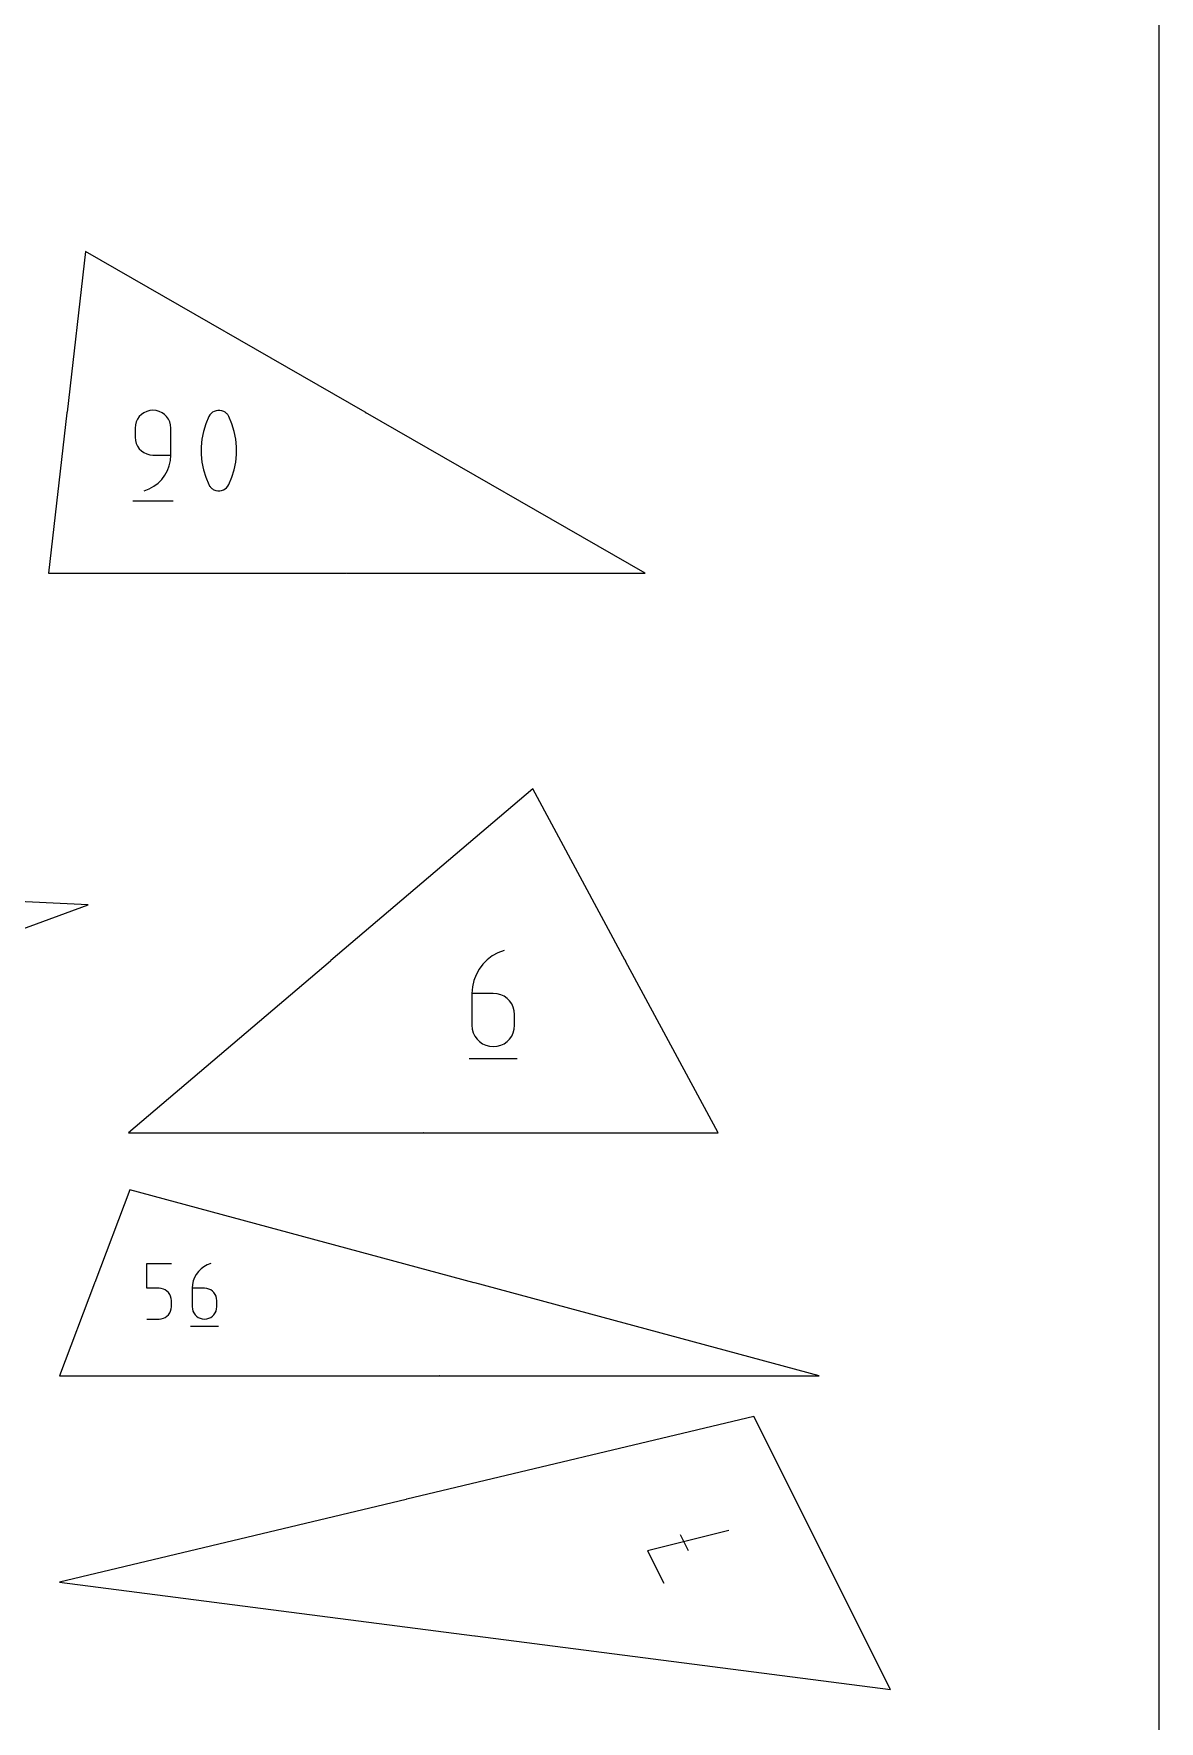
# Model space of a CAD drawing. Extents: x 0 to 500, y 0 to 1020.
# Drawn here: x 411.3 to 500, y 387 to 519.9 of the extents above; entities that cross this region are included whole.
import ezdxf

# ---------------------------------------------------------------- set-up
doc = ezdxf.new("R2010")
doc.units = 0

msp = doc.modelspace()

# ---------------------------------------------------------------- linework, layer by layer
at = {"layer": 'annotation', "color": 1}
for p, q in [((413.96076, 490.096539), (413.96076, 490.096539)), ((413.96076, 490.096539), (413.960958, 490.095743)), ((413.960958, 490.095743), (413.961262, 490.094999)), ((413.961262, 490.094999), (413.961664, 490.094314)), ((413.961664, 490.094314), (413.962155, 490.093698)), ((413.961895, 490.106355), (413.961895, 490.106355)), ((413.961895, 490.106355), (413.962092, 490.10556)), ((413.962092, 490.10556), (413.962397, 490.104816)), ((413.962155, 490.093698), (413.962726, 490.093158)), ((413.962397, 490.104816), (413.962799, 490.104131)), ((413.962726, 490.093158), (413.963368, 490.092702)), ((413.962799, 490.104131), (413.96329, 490.103515)), ((413.96329, 490.103515), (413.963861, 490.102974)), ((413.963368, 490.092702), (413.964073, 490.092339)), ((413.963861, 490.102974), (413.964503, 490.102518)), ((413.964073, 490.092339), (413.964831, 490.092077)), ((413.964503, 490.102518), (413.965208, 490.102155)), ((413.964831, 490.092077), (413.965635, 490.091924)), ((413.965208, 490.102155), (413.965966, 490.101893)), ((413.965942, 490.094585), (413.965635, 490.091924)), ((413.965635, 490.091924), (413.969618, 490.091464)), ((413.96604, 490.095059), (413.965942, 490.094585)), ((413.965966, 490.101893), (413.966769, 490.101741)), ((413.966215, 490.095495), (413.96604, 490.095059)), ((413.96646, 490.095887), (413.966215, 490.095495)), ((413.966764, 490.096228), (413.96646, 490.095887)), ((413.967122, 490.096512), (413.966764, 490.096228)), ((413.967077, 490.104402), (413.966769, 490.101741)), ((413.966769, 490.101741), (413.970753, 490.10128)), ((413.967175, 490.104876), (413.967077, 490.104402)), ((413.967523, 490.096731), (413.967122, 490.096512)), ((413.96735, 490.105312), (413.967175, 490.104876)), ((413.967594, 490.105704), (413.96735, 490.105312)), ((413.96796, 490.09688), (413.967523, 490.096731)), ((413.967899, 490.106045), (413.967594, 490.105704)), ((413.968256, 490.106329), (413.967899, 490.106045)), ((413.968424, 490.096952), (413.96796, 490.09688)), ((413.968657, 490.106548), (413.968256, 490.106329)), ((413.968907, 490.096939), (413.968424, 490.096952)), ((413.969094, 490.106697), (413.968657, 490.106548)), ((413.970233, 490.096786), (413.968907, 490.096939)), ((413.968907, 490.096939), (413.968907, 490.096939)), ((413.969559, 490.106768), (413.969094, 490.106697)), ((413.970042, 490.106756), (413.969559, 490.106768)), ((413.969618, 490.091464), (413.969618, 490.091464)), ((413.969618, 490.091464), (413.970101, 490.091451)), ((413.971368, 490.106603), (413.970042, 490.106756)), ((413.970042, 490.106756), (413.970042, 490.106756)), ((413.970101, 490.091451), (413.970566, 490.091523)), ((413.970707, 490.096688), (413.970233, 490.096786)), ((413.970566, 490.091523), (413.971004, 490.091672)), ((413.971143, 490.096512), (413.970707, 490.096688)), ((413.970753, 490.10128), (413.970753, 490.10128)), ((413.970753, 490.10128), (413.971236, 490.101268)), ((413.971004, 490.091672), (413.971407, 490.091892)), ((413.971536, 490.096268), (413.971143, 490.096512)), ((413.971236, 490.101268), (413.971701, 490.10134)), ((413.971842, 490.106505), (413.971368, 490.106603)), ((413.971407, 490.091892), (413.971765, 490.092176)), ((413.971877, 490.095962), (413.971536, 490.096268)), ((413.971701, 490.10134), (413.972139, 490.101489)), ((413.971765, 490.092176), (413.972071, 490.092517)), ((413.972278, 490.106329), (413.971842, 490.106505)), ((413.972161, 490.095604), (413.971877, 490.095962)), ((413.972071, 490.092517), (413.972316, 490.092909)), ((413.972139, 490.101489), (413.972541, 490.101709)), ((413.972381, 490.095203), (413.972161, 490.095604)), ((413.97267, 490.106084), (413.972278, 490.106329)), ((413.972316, 490.092909), (413.972492, 490.093344)), ((413.97253, 490.094765), (413.972381, 490.095203)), ((413.972492, 490.093344), (413.97259, 490.093817)), ((413.972602, 490.0943), (413.97253, 490.094765)), ((413.972541, 490.101709), (413.9729, 490.101992)), ((413.97259, 490.093817), (413.972602, 490.0943)), ((413.97259, 490.093817), (413.97259, 490.093817)), ((413.973012, 490.105779), (413.97267, 490.106084)), ((413.9729, 490.101992), (413.973205, 490.102334)), ((413.973296, 490.105421), (413.973012, 490.105779)), ((413.973205, 490.102334), (413.973451, 490.102725)), ((413.973516, 490.105019), (413.973296, 490.105421)), ((413.973451, 490.102725), (413.973626, 490.103161)), ((413.973665, 490.104582), (413.973516, 490.105019)), ((413.973626, 490.103161), (413.973724, 490.103634)), ((413.973737, 490.104117), (413.973665, 490.104582)), ((413.973724, 490.103634), (413.973737, 490.104117)), ((413.973724, 490.103634), (413.973724, 490.103634)), ((413.973742, 490.090649), (413.974434, 490.096641)), ((413.974876, 490.100466), (413.975569, 490.106458)), ((419.355172, 489.105252), (419.332442, 488.85197)), ((419.42069, 489.343701), (419.355172, 489.105252)), ((419.524983, 489.56332), (419.42069, 489.343701)), ((419.664039, 489.760114), (419.524983, 489.56332)), ((419.833845, 489.930087), (419.664039, 489.760114)), ((420.030391, 490.069244), (419.833845, 489.930087)), ((420.249664, 490.173588), (420.030391, 490.069244)), ((420.487652, 490.239125), (420.249664, 490.173588)), ((420.740342, 490.261859), (420.487652, 490.239125)), ((420.993557, 490.239125), (420.740342, 490.261859)), ((420.740342, 490.261859), (420.740342, 490.261859)), ((421.231823, 490.173588), (420.993557, 490.239125)), ((421.451177, 490.069244), (421.231823, 490.173588)), ((421.647657, 489.930087), (421.451177, 490.069244)), ((421.8173, 489.760114), (421.647657, 489.930087)), ((421.956144, 489.56332), (421.8173, 489.760114)), ((422.060224, 489.343701), (421.956144, 489.56332)), ((422.125578, 489.105252), (422.060224, 489.343701)), ((422.148243, 488.85197), (422.125578, 489.105252)), ((424.891221, 489.188296), (424.708944, 488.600195)), ((425.134258, 489.759823), (424.891221, 489.188296)), ((425.216101, 489.895924), (425.134258, 489.759823)), ((425.134258, 489.759823), (425.134258, 489.759823)), ((425.3181, 490.011906), (425.216101, 489.895924)), ((425.436875, 490.106648), (425.3181, 490.011906)), ((425.569052, 490.179025), (425.436875, 490.106648)), ((425.711252, 490.227916), (425.569052, 490.179025)), ((425.860098, 490.252198), (425.711252, 490.227916)), ((426.012214, 490.25075), (425.860098, 490.252198)), ((426.164221, 490.222448), (426.012214, 490.25075)), ((426.312744, 490.16617), (426.164221, 490.222448)), ((426.3696, 490.136292), (426.312744, 490.16617)), ((426.312744, 490.16617), (426.312744, 490.16617)), ((426.42416, 490.101973), (426.3696, 490.136292)), ((426.476157, 490.063486), (426.42416, 490.101973)), ((426.525327, 490.021101), (426.476157, 490.063486)), ((426.571404, 489.97509), (426.525327, 490.021101)), ((426.614124, 489.925725), (426.571404, 489.97509)), ((426.653222, 489.873277), (426.614124, 489.925725)), ((426.688431, 489.818018), (426.653222, 489.873277)), ((426.719488, 489.76022), (426.688431, 489.818018)), ((426.963703, 489.187516), (426.719488, 489.76022)), ((426.719488, 489.76022), (426.719488, 489.76022)), ((427.146864, 488.598531), (426.963703, 489.187516)), ((437.45962, 490.097984), (437.461943, 490.09665)), ((437.461943, 490.09665), (437.461943, 490.09665)), ((437.461943, 490.09665), (437.462382, 490.096448)), ((437.462382, 490.096448), (437.462836, 490.09633)), ((437.462836, 490.09633), (437.463297, 490.096295)), ((437.462952, 490.103787), (437.465628, 490.108446)), ((437.465276, 490.102453), (437.462952, 490.103787)), ((437.463297, 490.096295), (437.463753, 490.096338)), ((437.463753, 490.096338), (437.464194, 490.096457)), ((437.464194, 490.096457), (437.46461, 490.09665)), ((437.46461, 490.09665), (437.46499, 490.096914)), ((437.46499, 490.096914), (437.465324, 490.097245)), ((437.465671, 490.102176), (437.465276, 490.102453)), ((437.465324, 490.097245), (437.465602, 490.097641)), ((437.465602, 490.097641), (437.466266, 490.098799)), ((437.465628, 490.108446), (437.470274, 490.105778)), ((437.466002, 490.101843), (437.465671, 490.102176)), ((437.466266, 490.101464), (437.466002, 490.101843)), ((437.466459, 490.101049), (437.466266, 490.101464)), ((437.466266, 490.098799), (437.466469, 490.099238)), ((437.466266, 490.098799), (437.466266, 490.098799)), ((437.466578, 490.100609), (437.466459, 490.101049)), ((437.466469, 490.099238), (437.466586, 490.099693)), ((437.466622, 490.100153), (437.466578, 490.100609)), ((437.466586, 490.099693), (437.466622, 490.100153)), ((437.467148, 490.091922), (437.472379, 490.088918)), ((437.469205, 490.094494), (437.469169, 490.094032)), ((437.469169, 490.094032), (437.469212, 490.093576)), ((437.469323, 490.094949), (437.469205, 490.094494)), ((437.469212, 490.093576), (437.469331, 490.093135)), ((437.469525, 490.095389), (437.469323, 490.094949)), ((437.469331, 490.093135), (437.469524, 490.092719)), ((437.469524, 490.092719), (437.469787, 490.092339)), ((437.471522, 490.098866), (437.469525, 490.095389)), ((437.469525, 490.095389), (437.469525, 490.095389)), ((437.469787, 490.092339), (437.470117, 490.092006)), ((437.470117, 490.092006), (437.470513, 490.091729)), ((437.470513, 490.091729), (437.470513, 490.091729)), ((437.470513, 490.091729), (437.470952, 490.091526)), ((437.470952, 490.091526), (437.471407, 490.091409)), ((437.471407, 490.091409), (437.471868, 490.091373)), ((437.471979, 490.099543), (437.471522, 490.098866)), ((437.473845, 490.097532), (437.471522, 490.098866)), ((437.471868, 490.091373), (437.472324, 490.091416)), ((437.47252, 490.100137), (437.471979, 490.099543)), ((437.472324, 490.091416), (437.472765, 490.091536)), ((437.473132, 490.100641), (437.47252, 490.100137)), ((437.472765, 490.091536), (437.473181, 490.091729)), ((437.473804, 490.101051), (437.473132, 490.100641)), ((437.473181, 490.091729), (437.47356, 490.091992)), ((437.47356, 490.091992), (437.473894, 490.092324)), ((437.474526, 490.101362), (437.473804, 490.101051)), ((437.474241, 490.097254), (437.473845, 490.097532)), ((437.473894, 490.092324), (437.474171, 490.09272)), ((437.474171, 490.09272), (437.474836, 490.093878)), ((437.474573, 490.096921), (437.474241, 490.097254)), ((437.475287, 490.101569), (437.474526, 490.101362)), ((437.474836, 490.096542), (437.474573, 490.096921)), ((437.475029, 490.096127), (437.474836, 490.096542)), ((437.474836, 490.093878), (437.475039, 490.094317)), ((437.474836, 490.093878), (437.474836, 490.093878)), ((437.475149, 490.095687), (437.475029, 490.096127)), ((437.475039, 490.094317), (437.475156, 490.094772)), ((437.475192, 490.095232), (437.475149, 490.095687)), ((437.475156, 490.094772), (437.475192, 490.095232)), ((437.476074, 490.101668), (437.475287, 490.101569)), ((437.476878, 490.101653), (437.476074, 490.101668)), ((437.477687, 490.101521), (437.476878, 490.101653)), ((437.477687, 490.101521), (437.477687, 490.101521)), ((419.332442, 488.85197), (419.332442, 488.147026)), ((419.332442, 488.147026), (419.332442, 488.147026)), ((419.332442, 488.147026), (419.355172, 487.893757)), ((419.355172, 487.893757), (419.42069, 487.655345)), ((419.42069, 487.655345), (419.524983, 487.435778)), ((422.148243, 486.737534), (422.148243, 488.85197)), ((422.148243, 488.85197), (422.148243, 488.85197)), ((424.587426, 488.000208), (424.526667, 487.393025)), ((424.708944, 488.600195), (424.587426, 488.000208)), ((427.268971, 487.997955), (427.146864, 488.598531)), ((427.330025, 487.390478), (427.268971, 487.997955)), ((419.524983, 487.435778), (419.664039, 487.239047)), ((419.664039, 487.239047), (419.833845, 487.06914)), ((419.833845, 487.06914), (420.030391, 486.930046)), ((420.030391, 486.930046), (420.249664, 486.825755)), ((420.249664, 486.825755), (420.487652, 486.760254)), ((420.487652, 486.760254), (420.740342, 486.737534)), ((420.740342, 486.737534), (422.148243, 486.737534)), ((422.026103, 485.899186), (422.117072, 486.310063)), ((422.117072, 486.310063), (422.148243, 486.737534)), ((424.526667, 487.393025), (424.526667, 486.783336)), ((424.526667, 486.783336), (424.587426, 486.175829)), ((427.268971, 486.173576), (427.330025, 486.780788)), ((427.330025, 486.780788), (427.330025, 487.390478)), ((421.432604, 484.817793), (421.680051, 485.147884)), ((421.680051, 485.147884), (421.879156, 485.51007)), ((421.879156, 485.51007), (422.026103, 485.899186)), ((424.587426, 486.175829), (424.708944, 485.575194)), ((424.708944, 485.575194), (424.891221, 484.986121)), ((424.891221, 484.986121), (425.134258, 484.413299)), ((426.719488, 484.413696), (426.963703, 484.985341)), ((426.963703, 484.985341), (427.146864, 485.57353)), ((427.146864, 485.57353), (427.268971, 486.173576)), ((420.035796, 483.921733), (420.438414, 484.071768)), ((420.035796, 483.921733), (420.035796, 483.921733)), ((420.438414, 484.071768), (420.807967, 484.274568)), ((420.807967, 484.274568), (421.140637, 484.524965)), ((421.140637, 484.524965), (421.432604, 484.817793)), ((425.134258, 484.413299), (425.134258, 484.413299)), ((425.134258, 484.413299), (425.165202, 484.355616)), ((425.165202, 484.355616), (425.200151, 484.300632)), ((425.200151, 484.300632), (425.238959, 484.248516)), ((425.238959, 484.248516), (425.281478, 484.199432)), ((425.281478, 484.199432), (425.32756, 484.15355)), ((425.32756, 484.15355), (425.377059, 484.111034)), ((425.377059, 484.111034), (425.429827, 484.072053)), ((425.429827, 484.072053), (425.485716, 484.036773)), ((425.485716, 484.036773), (425.544581, 484.005361)), ((425.544581, 484.005361), (425.544581, 484.005361)), ((425.544581, 484.005361), (425.691933, 483.950277)), ((425.691933, 483.950277), (425.843056, 483.92291)), ((425.843056, 483.92291), (425.994531, 483.922145)), ((425.994531, 483.922145), (426.142944, 483.946866)), ((426.142944, 483.946866), (426.284877, 483.995956)), ((426.284877, 483.995956), (426.416915, 484.0683)), ((426.416915, 484.0683), (426.53564, 484.162782)), ((426.53564, 484.162782), (426.637637, 484.278286)), ((426.637637, 484.278286), (426.719488, 484.413696)), ((426.719488, 484.413696), (426.719488, 484.413696)), ((419.156504, 483.129217), (422.326567, 483.129217)), ((435.998602, 477.446624), (436.004759, 477.446624)), ((436.000448, 477.44909), (436.000448, 477.444165)), ((436.004759, 477.446624), (436.0023, 477.438001)), ((436.014151, 477.450476), (436.008606, 477.450476)), ((436.008957, 477.447067), (436.008917, 477.446624)), ((436.008917, 477.446624), (436.008917, 477.445398)), ((436.008917, 477.445398), (436.008917, 477.445398)), ((436.008917, 477.445398), (436.008957, 477.444955)), ((436.009071, 477.447484), (436.008957, 477.447067)), ((436.008957, 477.444955), (436.009071, 477.444539)), ((436.009253, 477.447868), (436.009071, 477.447484)), ((436.009071, 477.444539), (436.009253, 477.444155)), ((436.009496, 477.448213), (436.009253, 477.447868)), ((436.009253, 477.444155), (436.009496, 477.443812)), ((436.009793, 477.44851), (436.009496, 477.448213)), ((436.009496, 477.443812), (436.009793, 477.443516)), ((436.010137, 477.448753), (436.009793, 477.44851)), ((436.009793, 477.443516), (436.010137, 477.443274)), ((436.01052, 477.448935), (436.010137, 477.448753)), ((436.010137, 477.443274), (436.01052, 477.443092)), ((436.010143, 477.438001), (436.010849, 477.438265)), ((436.010143, 477.438001), (436.010143, 477.438001)), ((436.010937, 477.44905), (436.01052, 477.448935)), ((436.01052, 477.443092), (436.010937, 477.442978)), ((436.010849, 477.438265), (436.011496, 477.438622)), ((436.01138, 477.44909), (436.010937, 477.44905)), ((436.010937, 477.442978), (436.01138, 477.442939)), ((436.011822, 477.44905), (436.01138, 477.44909)), ((436.01138, 477.44909), (436.01138, 477.44909)), ((436.01138, 477.442939), (436.013842, 477.442939)), ((436.011496, 477.438622), (436.012079, 477.439061)), ((436.012238, 477.448935), (436.011822, 477.44905)), ((436.012079, 477.439061), (436.01259, 477.439574)), ((436.012621, 477.448753), (436.012238, 477.448935)), ((436.01259, 477.439574), (436.013023, 477.440153)), ((436.012965, 477.44851), (436.012621, 477.448753)), ((436.013262, 477.448213), (436.012965, 477.44851)), ((436.013023, 477.440153), (436.013371, 477.440787)), ((436.013505, 477.447868), (436.013262, 477.448213)), ((436.013371, 477.440787), (436.013628, 477.441469)), ((436.013688, 477.447484), (436.013505, 477.447868)), ((436.013628, 477.441469), (436.013788, 477.442189)), ((436.013802, 477.447067), (436.013688, 477.447484)), ((436.013788, 477.442189), (436.013842, 477.442939)), ((436.013842, 477.446624), (436.013802, 477.447067)), ((436.013842, 477.442939), (436.013842, 477.446624)), ((436.013842, 477.446624), (436.013842, 477.446624)), ((434.721976, 446.918068), (434.721608, 446.913473)), ((434.73148, 446.906904), (434.721976, 446.918068)), ((434.727932, 446.922378), (434.727926, 446.922021)), ((434.727926, 446.922021), (434.727986, 446.921659)), ((434.727999, 446.922723), (434.727932, 446.922378)), ((434.727986, 446.921659), (434.727986, 446.921659)), ((434.727986, 446.921659), (434.728415, 446.920288)), ((434.728123, 446.923049), (434.727999, 446.922723)), ((434.7283, 446.923348), (434.728123, 446.923049)), ((434.728526, 446.923614), (434.7283, 446.923348)), ((434.728415, 446.920288), (434.728975, 446.918979)), ((434.728796, 446.923839), (434.728526, 446.923614)), ((434.729106, 446.924017), (434.728796, 446.923839)), ((434.728975, 446.918979), (434.729661, 446.917741)), ((434.729452, 446.924141), (434.729106, 446.924017)), ((434.729597, 446.924173), (434.729452, 446.924141)), ((434.729452, 446.924141), (434.729452, 446.924141)), ((434.729744, 446.924195), (434.729597, 446.924173)), ((434.729661, 446.917741), (434.730464, 446.91658)), ((434.729894, 446.924205), (434.729744, 446.924195)), ((434.730044, 446.924204), (434.729894, 446.924205)), ((434.730194, 446.924192), (434.730044, 446.924204)), ((434.730343, 446.924169), (434.730194, 446.924192)), ((434.730491, 446.924135), (434.730343, 446.924169)), ((434.730464, 446.91658), (434.731378, 446.915507)), ((434.730635, 446.924091), (434.730491, 446.924135)), ((434.730777, 446.924036), (434.730635, 446.924091)), ((434.732065, 446.923393), (434.730777, 446.924036)), ((434.730777, 446.924036), (434.730777, 446.924036)), ((434.731378, 446.915507), (434.732395, 446.914528)), ((434.733271, 446.922631), (434.732065, 446.923393)), ((434.732395, 446.914528), (434.733509, 446.913653)), ((434.734386, 446.921756), (434.733271, 446.922631)), ((434.733509, 446.913653), (434.734713, 446.912889)), ((434.735404, 446.920778), (434.734386, 446.921756)), ((434.734713, 446.912889), (434.736, 446.912244)), ((434.736318, 446.919704), (434.735404, 446.920778)), ((434.736, 446.912244), (434.736, 446.912244)), ((434.736, 446.912244), (434.736141, 446.912189)), ((434.736141, 446.912189), (434.736285, 446.912145)), ((434.736285, 446.912145), (434.736431, 446.912111)), ((434.73712, 446.918544), (434.736318, 446.919704)), ((434.736431, 446.912111), (434.73658, 446.912088)), ((434.73658, 446.912088), (434.73673, 446.912077)), ((434.73673, 446.912077), (434.73688, 446.912076)), ((434.73688, 446.912076), (434.737032, 446.912086)), ((434.737032, 446.912086), (434.737183, 446.912108)), ((434.737805, 446.917304), (434.73712, 446.918544)), ((434.737183, 446.912108), (434.737334, 446.912141)), ((434.737334, 446.912141), (434.737676, 446.912265)), ((434.737334, 446.912141), (434.737334, 446.912141)), ((434.737676, 446.912265), (434.737983, 446.912443)), ((434.738364, 446.915994), (434.737805, 446.917304)), ((434.737983, 446.912443), (434.738251, 446.912669)), ((434.738251, 446.912669), (434.738475, 446.912935)), ((434.738791, 446.914621), (434.738364, 446.915994)), ((434.738475, 446.912935), (434.738652, 446.913234)), ((434.738652, 446.913234), (434.738776, 446.913559)), ((434.738776, 446.913559), (434.738843, 446.913904)), ((434.73885, 446.91426), (434.738791, 446.914621)), ((434.738791, 446.914621), (434.738791, 446.914621)), ((434.738843, 446.913904), (434.73885, 446.91426)), ((446.720843, 446.647136), (446.42546, 446.252662)), ((447.069446, 446.997218), (446.720843, 446.647136)), ((447.466738, 447.29682), (447.069446, 446.997218)), ((447.908187, 447.539853), (447.466738, 447.29682)), ((448.389262, 447.720227), (447.908187, 447.539853)), ((448.389262, 447.720227), (448.389262, 447.720227)), ((457.94977, 446.910207), (457.963184, 446.91744)), ((457.963184, 446.91744), (457.958593, 446.918814)), ((446.012483, 445.354896), (445.903952, 444.863782)), ((446.18783, 445.819886), (446.012483, 445.354896)), ((446.42546, 446.252662), (446.18783, 445.819886)), ((445.903952, 444.863782), (445.866768, 444.352633)), ((445.866768, 444.352633), (445.866768, 441.83915)), ((447.546059, 444.352633), (445.866768, 444.352633)), ((447.848084, 444.32568), (447.546059, 444.352633)), ((448.132278, 444.247946), (447.848084, 444.32568)), ((448.393916, 444.124119), (448.132278, 444.247946)), ((448.628271, 443.958886), (448.393916, 444.124119)), ((448.830615, 443.756936), (448.628271, 443.958886)), ((448.996221, 443.522955), (448.830615, 443.756936)), ((449.120364, 443.261633), (448.996221, 443.522955)), ((449.198316, 442.977656), (449.120364, 443.261633)), ((449.225351, 442.675713), (449.198316, 442.977656)), ((449.225351, 441.83915), (449.225351, 442.675713)), ((449.225351, 442.675713), (449.225351, 442.675713)), ((445.866768, 441.83915), (445.866768, 441.83915)), ((445.866768, 441.83915), (445.89388, 441.53706)), ((445.89388, 441.53706), (445.972027, 441.252691)), ((445.972027, 441.252691), (446.096424, 440.990801)), ((448.996221, 440.990801), (449.120364, 441.252691)), ((449.120364, 441.252691), (449.198316, 441.53706)), ((449.198316, 441.53706), (449.225351, 441.83915)), ((446.096424, 440.990801), (446.262284, 440.756147)), ((446.262284, 440.756147), (446.464824, 440.553489)), ((446.464824, 440.553489), (446.699256, 440.387582)), ((446.699256, 440.387582), (446.960796, 440.263187)), ((446.960796, 440.263187), (447.244659, 440.185061)), ((447.244659, 440.185061), (447.546059, 440.157961)), ((447.546059, 440.157961), (447.848084, 440.185061)), ((447.546059, 440.157961), (447.546059, 440.157961)), ((447.848084, 440.185061), (448.132278, 440.263187)), ((448.132278, 440.263187), (448.393916, 440.387582)), ((448.393916, 440.387582), (448.628271, 440.553489)), ((448.628271, 440.553489), (448.830615, 440.756147)), ((448.830615, 440.756147), (448.996221, 440.990801)), ((445.656441, 439.212678), (449.437574, 439.212678)), ((442.035076, 433.372482), (442.029047, 433.372482)), ((442.029428, 433.368775), (442.029385, 433.368294)), ((442.029385, 433.368294), (442.029385, 433.36696)), ((442.029385, 433.36696), (442.029385, 433.36696)), ((442.029385, 433.36696), (442.029428, 433.366478)), ((442.029553, 433.369229), (442.029428, 433.368775)), ((442.029428, 433.366478), (442.029553, 433.366025)), ((442.029751, 433.369646), (442.029553, 433.369229)), ((442.029553, 433.366025), (442.029751, 433.365609)), ((442.030015, 433.370021), (442.029751, 433.369646)), ((442.029751, 433.365609), (442.030015, 433.365236)), ((442.030337, 433.370344), (442.030015, 433.370021)), ((442.030015, 433.365236), (442.030337, 433.364913)), ((442.030711, 433.370608), (442.030337, 433.370344)), ((442.030337, 433.364913), (442.030711, 433.36465)), ((442.031128, 433.370807), (442.030711, 433.370608)), ((442.030711, 433.36465), (442.031128, 433.364453)), ((442.030719, 433.358916), (442.031486, 433.359203)), ((442.030719, 433.358916), (442.030719, 433.358916)), ((442.031581, 433.370931), (442.031128, 433.370807)), ((442.031128, 433.364453), (442.031581, 433.364329)), ((442.031486, 433.359203), (442.03219, 433.359591)), ((442.032063, 433.370974), (442.031581, 433.370931)), ((442.031581, 433.364329), (442.032063, 433.364286)), ((442.032544, 433.370931), (442.032063, 433.370974)), ((442.032063, 433.370974), (442.032063, 433.370974)), ((442.032063, 433.364286), (442.034741, 433.364286)), ((442.03219, 433.359591), (442.032823, 433.360069)), ((442.032996, 433.370807), (442.032544, 433.370931)), ((442.032823, 433.360069), (442.033379, 433.360627)), ((442.033413, 433.370608), (442.032996, 433.370807)), ((442.033379, 433.360627), (442.03385, 433.361256)), ((442.033787, 433.370344), (442.033413, 433.370608)), ((442.03411, 433.370021), (442.033787, 433.370344)), ((442.03385, 433.361256), (442.034229, 433.361946)), ((442.034375, 433.369646), (442.03411, 433.370021)), ((442.034229, 433.361946), (442.034509, 433.362687)), ((442.034573, 433.369229), (442.034375, 433.369646)), ((442.034509, 433.362687), (442.034682, 433.363471)), ((442.034698, 433.368775), (442.034573, 433.369229)), ((442.034682, 433.363471), (442.034741, 433.364286)), ((442.034741, 433.368294), (442.034698, 433.368775)), ((442.034741, 433.364286), (442.034741, 433.368294)), ((442.034741, 433.368294), (442.034741, 433.368294)), ((442.041944, 433.370974), (442.039263, 433.358916)), ((442.039263, 433.364286), (442.041944, 433.364286)), ((442.039263, 433.358916), (442.044626, 433.358916)), ((420.248837, 421.131171), (420.248837, 423.07714)), ((420.248837, 423.07714), (422.189599, 423.07714)), ((424.523268, 422.659349), (424.321827, 422.457053)), ((424.752844, 422.832474), (424.523268, 422.659349)), ((425.007936, 422.972911), (424.752844, 422.832474)), ((425.285926, 423.07714), (425.007936, 422.972911)), ((425.285926, 423.07714), (425.285926, 423.07714)), ((416.138963, 421.559225), (416.138918, 421.558758)), ((416.138918, 421.558758), (416.138956, 421.558297)), ((416.138956, 421.558297), (416.13907, 421.557854)), ((416.139093, 421.55969), (416.138963, 421.559225)), ((416.13907, 421.557854), (416.139257, 421.557438)), ((416.139304, 421.560124), (416.139093, 421.55969)), ((416.139093, 421.55969), (416.139093, 421.55969)), ((416.139257, 421.557438), (416.139513, 421.557058)), ((416.139581, 421.560503), (416.139304, 421.560124)), ((416.139513, 421.557058), (416.139832, 421.556725)), ((416.139914, 421.560823), (416.139581, 421.560503)), ((416.139832, 421.556725), (416.14021, 421.556448)), ((416.140294, 421.561079), (416.139914, 421.560823)), ((416.14021, 421.556448), (416.140643, 421.556238)), ((416.14071, 421.561266), (416.140294, 421.561079)), ((416.140643, 421.556238), (416.140643, 421.556238)), ((416.140643, 421.556238), (416.141109, 421.556107)), ((416.141153, 421.561381), (416.14071, 421.561266)), ((416.141109, 421.556107), (416.141577, 421.556063)), ((416.141613, 421.561418), (416.141153, 421.561381)), ((416.141577, 421.556063), (416.142038, 421.5561)), ((416.142079, 421.561375), (416.141613, 421.561418)), ((416.143536, 421.57144), (416.141633, 421.566426)), ((416.142038, 421.5561), (416.142482, 421.556215)), ((416.142543, 421.561245), (416.142079, 421.561375)), ((416.142482, 421.556215), (416.142898, 421.556402)), ((416.142543, 421.561245), (416.142543, 421.561245)), ((416.142978, 421.561034), (416.142543, 421.561245)), ((416.142898, 421.556402), (416.143278, 421.556657)), ((416.143358, 421.560756), (416.142978, 421.561034)), ((416.143278, 421.556657), (416.143612, 421.556977)), ((416.143678, 421.560423), (416.143358, 421.560756)), ((416.153859, 421.564655), (416.143536, 421.57144)), ((416.143612, 421.556977), (416.143889, 421.557356)), ((416.143934, 421.560042), (416.143678, 421.560423)), ((416.143889, 421.557356), (416.1441, 421.55779)), ((416.14397, 421.557325), (416.143926, 421.556858)), ((416.143926, 421.556858), (416.143963, 421.556397)), ((416.144122, 421.559626), (416.143934, 421.560042)), ((416.143963, 421.556397), (416.144078, 421.555954)), ((416.1441, 421.55779), (416.14397, 421.557325)), ((416.144078, 421.555954), (416.144266, 421.555537)), ((416.1441, 421.55779), (416.14423, 421.558255)), ((416.144311, 421.558224), (416.1441, 421.55779)), ((416.1441, 421.55779), (416.1441, 421.55779)), ((416.1441, 421.55779), (416.1441, 421.55779)), ((416.144237, 421.559182), (416.144122, 421.559626)), ((416.14423, 421.558255), (416.144274, 421.558722)), ((416.144274, 421.558722), (416.144237, 421.559182)), ((416.144266, 421.555537), (416.144522, 421.555157)), ((416.144588, 421.558603), (416.144311, 421.558224)), ((416.144522, 421.555157), (416.144842, 421.554824)), ((416.144921, 421.558923), (416.144588, 421.558603)), ((416.144842, 421.554824), (416.145222, 421.554546)), ((416.145301, 421.559178), (416.144921, 421.558923)), ((416.145222, 421.554546), (416.145656, 421.554335)), ((416.145718, 421.559366), (416.145301, 421.559178)), ((416.145656, 421.554335), (416.146904, 421.553862)), ((416.146162, 421.55948), (416.145718, 421.559366)), ((416.146623, 421.559517), (416.146162, 421.55948)), ((416.147091, 421.559473), (416.146623, 421.559517)), ((416.146904, 421.553862), (416.146904, 421.553862)), ((416.146904, 421.553862), (416.147369, 421.553732)), ((416.147556, 421.559342), (416.147091, 421.559473)), ((416.147369, 421.553732), (416.147837, 421.553687)), ((416.148804, 421.558869), (416.147556, 421.559342)), ((416.147556, 421.559342), (416.147556, 421.559342)), ((416.148556, 421.569535), (416.147605, 421.567028)), ((416.147837, 421.553687), (416.148297, 421.553725)), ((416.148297, 421.553725), (416.148739, 421.55384)), ((416.148739, 421.55384), (416.149155, 421.554028)), ((416.149238, 421.558658), (416.148804, 421.558869)), ((416.149155, 421.554028), (416.149534, 421.554284)), ((416.149618, 421.558381), (416.149238, 421.558658)), ((416.149534, 421.554284), (416.149867, 421.554604)), ((416.149937, 421.558048), (416.149618, 421.558381)), ((416.149867, 421.554604), (416.150143, 421.554983)), ((416.150192, 421.557668), (416.149937, 421.558048)), ((416.150143, 421.554983), (416.150354, 421.555417)), ((416.150378, 421.557252), (416.150192, 421.557668)), ((416.150354, 421.555417), (416.150484, 421.555882)), ((416.150354, 421.555417), (416.150354, 421.555417)), ((416.150492, 421.556809), (416.150378, 421.557252)), ((416.150484, 421.555882), (416.150529, 421.556349)), ((416.150529, 421.556349), (416.150492, 421.556809)), ((423.849786, 421.42654), (423.828299, 421.131171)), ((423.912501, 421.71033), (423.849786, 421.42654)), ((424.013825, 421.979025), (423.912501, 421.71033)), ((424.15114, 422.229106), (424.013825, 421.979025)), ((424.321827, 422.457053), (424.15114, 422.229106)), ((446.060441, 421.55834), (446.063027, 421.557642)), ((446.062184, 421.564801), (446.063584, 421.569988)), ((446.064771, 421.564103), (446.062184, 421.564801)), ((446.063027, 421.557642), (446.063027, 421.557642)), ((446.063027, 421.557642), (446.063503, 421.557559)), ((446.063503, 421.557559), (446.063973, 421.557561)), ((446.063584, 421.569988), (446.068757, 421.568592)), ((446.063973, 421.557561), (446.064427, 421.557644)), ((446.064427, 421.557644), (446.064857, 421.557802)), ((446.065224, 421.563936), (446.064771, 421.564103)), ((446.064857, 421.557802), (446.065253, 421.55803)), ((446.065629, 421.563698), (446.065224, 421.563936)), ((446.065253, 421.55803), (446.065606, 421.558322)), ((446.065606, 421.558322), (446.065907, 421.558674)), ((446.06598, 421.563399), (446.065629, 421.563698)), ((446.065907, 421.558674), (446.066145, 421.55908)), ((446.066273, 421.563047), (446.06598, 421.563399)), ((446.066145, 421.55908), (446.066313, 421.559534)), ((446.066501, 421.562652), (446.066273, 421.563047)), ((446.066313, 421.559534), (446.06666, 421.560822)), ((446.066659, 421.562222), (446.066501, 421.562652)), ((446.066742, 421.561768), (446.066659, 421.562222)), ((446.06666, 421.560822), (446.066744, 421.561298)), ((446.06666, 421.560822), (446.06666, 421.560822)), ((446.066744, 421.561298), (446.066742, 421.561768)), ((446.069982, 421.555766), (446.072568, 421.555068)), ((446.072568, 421.555068), (446.072568, 421.555068)), ((446.072568, 421.555068), (446.073045, 421.554984)), ((446.074312, 421.561529), (446.073017, 421.561878)), ((446.073017, 421.561878), (446.074312, 421.561529)), ((446.073045, 421.554984), (446.073515, 421.554986)), ((446.075708, 421.566702), (446.073121, 421.5674)), ((446.073515, 421.554986), (446.07397, 421.555069)), ((446.07397, 421.555069), (446.074399, 421.555227)), ((446.074766, 421.561361), (446.074312, 421.561529)), ((446.074312, 421.561529), (446.074312, 421.561529)), ((446.074312, 421.561529), (446.074788, 421.561445)), ((446.074399, 421.555227), (446.074795, 421.555454)), ((446.075171, 421.561123), (446.074766, 421.561361)), ((446.074788, 421.561445), (446.075258, 421.561447)), ((446.074795, 421.555454), (446.075148, 421.555746)), ((446.075148, 421.555746), (446.075447, 421.556097)), ((446.075522, 421.560823), (446.075171, 421.561123)), ((446.075258, 421.561447), (446.075713, 421.56153)), ((446.075447, 421.556097), (446.075685, 421.556501)), ((446.075814, 421.56047), (446.075522, 421.560823)), ((446.075685, 421.556501), (446.075852, 421.556953)), ((446.076161, 421.566534), (446.075708, 421.566702)), ((446.075713, 421.56153), (446.076143, 421.561689)), ((446.076042, 421.560074), (446.075814, 421.56047)), ((446.075852, 421.556953), (446.076201, 421.558248)), ((446.0762, 421.559645), (446.076042, 421.560074)), ((446.076143, 421.561689), (446.076539, 421.561917)), ((446.076567, 421.566296), (446.076161, 421.566534)), ((446.076282, 421.559191), (446.0762, 421.559645)), ((446.076201, 421.558248), (446.076285, 421.558722)), ((446.076201, 421.558248), (446.076201, 421.558248)), ((446.076285, 421.558722), (446.076282, 421.559191)), ((446.076539, 421.561917), (446.076892, 421.562209)), ((446.076918, 421.565996), (446.076567, 421.566296)), ((446.076892, 421.562209), (446.077192, 421.562561)), ((446.07721, 421.565643), (446.076918, 421.565996)), ((446.077192, 421.562561), (446.07743, 421.562967)), ((446.077438, 421.565247), (446.07721, 421.565643)), ((446.07743, 421.562967), (446.077597, 421.563421)), ((446.077595, 421.564818), (446.077438, 421.565247)), ((446.077678, 421.564364), (446.077595, 421.564818)), ((446.077597, 421.563421), (446.07768, 421.563895)), ((446.077597, 421.563421), (446.077597, 421.563421)), ((446.07768, 421.563895), (446.077678, 421.564364)), ((421.219218, 421.131171), (420.248837, 421.131171)), ((421.393455, 421.115597), (421.219218, 421.131171)), ((421.557524, 421.070678), (421.393455, 421.115597)), ((421.708667, 420.999124), (421.557524, 421.070678)), ((421.844125, 420.903644), (421.708667, 420.999124)), ((421.96114, 420.786947), (421.844125, 420.903644)), ((422.056953, 420.651741), (421.96114, 420.786947)), ((422.128806, 420.500735), (422.056953, 420.651741)), ((422.173941, 420.336639), (422.128806, 420.500735)), ((422.189599, 420.162161), (422.173941, 420.336639)), ((422.189599, 419.678751), (422.189599, 420.162161)), ((422.189599, 420.162161), (422.189599, 420.162161)), ((423.828299, 421.131171), (423.828299, 419.678751)), ((424.79868, 421.131171), (423.828299, 421.131171)), ((424.973205, 421.115597), (424.79868, 421.131171)), ((425.137427, 421.070678), (424.973205, 421.115597)), ((425.288615, 420.999124), (425.137427, 421.070678)), ((425.424037, 420.903644), (425.288615, 420.999124)), ((425.540962, 420.786947), (425.424037, 420.903644)), ((425.636658, 420.651741), (425.540962, 420.786947)), ((425.708394, 420.500735), (425.636658, 420.651741)), ((425.753439, 420.336639), (425.708394, 420.500735)), ((425.769061, 420.162161), (425.753439, 420.336639)), ((425.769061, 419.678751), (425.769061, 420.162161)), ((425.769061, 420.162161), (425.769061, 420.162161)), ((420.248837, 418.707274), (421.219218, 418.707274)), ((421.219218, 418.707274), (421.393383, 418.722934)), ((421.219218, 418.707274), (421.219218, 418.707274)), ((421.393383, 418.722934), (421.557413, 418.768079)), ((421.557413, 418.768079), (421.708545, 418.839961)), ((421.708545, 418.839961), (421.844012, 418.93583)), ((421.844012, 418.93583), (421.961049, 419.052937)), ((421.961049, 419.052937), (422.056892, 419.188532)), ((422.056892, 419.188532), (422.128775, 419.339866)), ((422.128775, 419.339866), (422.173932, 419.504189)), ((422.173932, 419.504189), (422.189599, 419.678751)), ((423.828299, 419.678751), (423.828299, 419.678751)), ((423.828299, 419.678751), (423.843966, 419.504189)), ((423.843966, 419.504189), (423.889123, 419.339866)), ((423.889123, 419.339866), (423.961006, 419.188532)), ((423.961006, 419.188532), (424.056849, 419.052937)), ((424.056849, 419.052937), (424.173886, 418.93583)), ((424.173886, 418.93583), (424.309353, 418.839961)), ((424.309353, 418.839961), (424.460485, 418.768079)), ((424.460485, 418.768079), (424.624515, 418.722934)), ((424.624515, 418.722934), (424.79868, 418.707274)), ((424.79868, 418.707274), (424.973205, 418.722934)), ((424.79868, 418.707274), (424.79868, 418.707274)), ((424.973205, 418.722934), (425.137427, 418.768079)), ((425.137427, 418.768079), (425.288615, 418.839961)), ((425.288615, 418.839961), (425.424037, 418.93583)), ((425.424037, 418.93583), (425.540962, 419.052937)), ((425.540962, 419.052937), (425.636658, 419.188532)), ((425.636658, 419.188532), (425.708394, 419.339866)), ((425.708394, 419.339866), (425.753439, 419.504189)), ((425.753439, 419.504189), (425.769061, 419.678751)), ((423.706761, 418.161041), (425.891694, 418.161041)), ((443.282576, 414.235006), (443.282539, 414.234545)), ((443.282539, 414.234545), (443.282581, 414.234089)), ((443.282541, 414.243942), (443.287898, 414.243942)), ((443.282696, 414.23546), (443.282576, 414.235006)), ((443.282581, 414.234089), (443.282699, 414.233647)), ((443.2829, 414.235899), (443.282696, 414.23546)), ((443.282699, 414.233647), (443.28289, 414.233231)), ((443.28289, 414.233231), (443.283152, 414.23285)), ((443.282905, 414.235909), (443.2829, 414.235899)), ((443.2829, 414.235899), (443.2829, 414.235899)), ((443.28291, 414.235918), (443.282905, 414.235909)), ((443.282915, 414.235927), (443.28291, 414.235918)), ((443.28292, 414.235935), (443.282915, 414.235927)), ((443.282925, 414.235943), (443.28292, 414.235935)), ((443.282931, 414.23595), (443.282925, 414.235943)), ((443.282936, 414.235958), (443.282931, 414.23595)), ((443.282942, 414.235965), (443.282936, 414.235958)), ((443.282948, 414.235973), (443.282942, 414.235965)), ((443.287898, 414.243942), (443.282948, 414.235973)), ((443.282948, 414.235973), (443.282948, 414.235973)), ((443.283152, 414.23285), (443.283481, 414.232514)), ((443.283481, 414.232514), (443.283874, 414.232235)), ((443.283874, 414.232235), (443.283874, 414.232235)), ((443.283874, 414.232235), (443.284314, 414.232033)), ((443.284314, 414.232033), (443.28477, 414.231916)), ((443.28477, 414.231916), (443.285231, 414.23188)), ((443.285231, 414.23188), (443.285687, 414.231922)), ((443.285687, 414.231922), (443.286128, 414.23204)), ((443.286128, 414.23204), (443.286544, 414.232232)), ((443.286544, 414.232232), (443.286925, 414.232494)), ((443.286925, 414.232494), (443.287259, 414.232825)), ((443.287259, 414.232825), (443.287539, 414.233221)), ((443.287539, 414.233221), (443.28789, 414.233895)), ((443.298115, 414.24545), (443.292084, 414.24545)), ((443.292465, 414.241742), (443.292422, 414.24126)), ((443.292422, 414.24126), (443.292422, 414.239926)), ((443.292422, 414.239926), (443.292422, 414.239926)), ((443.292422, 414.239926), (443.292465, 414.239444)), ((443.29259, 414.242196), (443.292465, 414.241742)), ((443.292465, 414.239444), (443.29259, 414.238991)), ((443.292788, 414.242614), (443.29259, 414.242196)), ((443.29259, 414.238991), (443.292788, 414.238574)), ((443.293052, 414.242988), (443.292788, 414.242614)), ((443.292788, 414.238574), (443.293052, 414.238201)), ((443.293375, 414.243311), (443.293052, 414.242988)), ((443.293052, 414.238201), (443.293375, 414.237879)), ((443.293749, 414.243576), (443.293375, 414.243311)), ((443.293375, 414.237879), (443.293749, 414.237616)), ((443.294166, 414.243774), (443.293749, 414.243576)), ((443.293749, 414.237616), (443.294166, 414.237418)), ((443.293756, 414.231879), (443.294523, 414.232167)), ((443.293756, 414.231879), (443.293756, 414.231879)), ((443.294619, 414.243899), (443.294166, 414.243774)), ((443.294166, 414.237418), (443.294619, 414.237294)), ((443.294523, 414.232167), (443.295228, 414.232555)), ((443.295101, 414.243942), (443.294619, 414.243899)), ((443.294619, 414.237294), (443.295101, 414.237251)), ((443.295582, 414.243899), (443.295101, 414.243942)), ((443.295101, 414.243942), (443.295101, 414.243942)), ((443.295101, 414.237251), (443.29778, 414.237251)), ((443.295228, 414.232555), (443.295861, 414.233033)), ((443.296035, 414.243774), (443.295582, 414.243899)), ((443.295861, 414.233033), (443.296417, 414.233591)), ((443.296452, 414.243576), (443.296035, 414.243774)), ((443.296417, 414.233591), (443.296889, 414.23422)), ((443.296826, 414.243311), (443.296452, 414.243576)), ((443.297149, 414.242988), (443.296826, 414.243311)), ((443.296889, 414.23422), (443.297268, 414.234911)), ((443.297413, 414.242614), (443.297149, 414.242988)), ((443.297268, 414.234911), (443.297547, 414.235652)), ((443.297612, 414.242196), (443.297413, 414.242614)), ((443.297547, 414.235652), (443.29772, 414.236436)), ((443.297736, 414.241742), (443.297612, 414.242196)), ((443.29772, 414.236436), (443.29778, 414.237251)), ((443.29778, 414.24126), (443.297736, 414.241742)), ((443.29778, 414.237251), (443.29778, 414.24126)), ((443.29778, 414.24126), (443.29778, 414.24126)), ((440.714922, 404.524495), (440.712413, 404.520412)), ((440.718457, 404.50967), (440.714922, 404.524495)), ((466.09061, 402.072515), (459.69705, 400.468177)), ((462.258765, 401.752116), (462.89974, 400.473242)), ((459.69705, 400.468177), (460.97918, 397.910069)), ((473.441067, 400.290486), (473.454175, 400.297056)), ((473.444763, 400.283707), (473.444759, 400.283553)), ((473.444759, 400.283553), (473.444759, 400.283553)), ((473.444759, 400.283553), (473.444798, 400.283191)), ((473.444778, 400.283859), (473.444763, 400.283707)), ((473.444804, 400.284009), (473.444778, 400.283859)), ((473.444798, 400.283191), (473.444898, 400.28285)), ((473.44484, 400.284155), (473.444804, 400.284009)), ((473.444887, 400.284298), (473.44484, 400.284155)), ((473.444945, 400.284437), (473.444887, 400.284298)), ((473.444898, 400.28285), (473.445053, 400.282537)), ((473.445012, 400.284571), (473.444945, 400.284437)), ((473.44509, 400.2847), (473.445012, 400.284571)), ((473.445053, 400.282537), (473.445258, 400.282255)), ((473.445177, 400.284824), (473.44509, 400.2847)), ((473.446109, 400.28592), (473.445177, 400.284824)), ((473.445177, 400.284824), (473.445177, 400.284824)), ((473.445258, 400.282255), (473.445506, 400.282013)), ((473.445506, 400.282013), (473.445793, 400.281815)), ((473.445793, 400.281815), (473.446111, 400.281667)), ((473.447138, 400.286907), (473.446109, 400.28592)), ((473.446111, 400.281667), (473.446456, 400.281576)), ((473.446456, 400.281576), (473.44682, 400.281547)), ((473.44682, 400.281547), (473.448255, 400.281635)), ((473.44682, 400.281547), (473.44682, 400.281547)), ((473.448254, 400.287781), (473.447138, 400.286907)), ((473.449447, 400.288536), (473.448254, 400.287781)), ((473.448255, 400.281635), (473.449661, 400.281865)), ((473.450708, 400.289167), (473.449447, 400.288536)), ((473.449661, 400.281865), (473.451028, 400.282235)), ((473.454175, 400.297056), (473.449799, 400.298509)), ((473.452026, 400.289671), (473.450708, 400.289167)), ((473.451028, 400.282235), (473.452347, 400.282738)), ((473.453392, 400.290041), (473.452026, 400.289671)), ((473.452347, 400.282738), (473.453607, 400.283369)), ((473.454797, 400.290274), (473.453392, 400.290041)), ((473.453607, 400.283369), (473.4548, 400.284125)), ((473.45623, 400.290364), (473.454797, 400.290274)), ((473.4548, 400.284125), (473.455915, 400.285)), ((473.455915, 400.285), (473.456942, 400.285989)), ((473.456596, 400.290336), (473.45623, 400.290364)), ((473.45623, 400.290364), (473.45623, 400.290364)), ((473.456942, 400.290245), (473.456596, 400.290336)), ((473.457261, 400.290097), (473.456942, 400.290245)), ((473.456942, 400.285989), (473.457873, 400.287087)), ((473.457547, 400.289899), (473.457261, 400.290097)), ((473.457796, 400.289656), (473.457547, 400.289899)), ((473.458, 400.289373), (473.457796, 400.289656)), ((473.457873, 400.287087), (473.457961, 400.287211)), ((473.457873, 400.287087), (473.457873, 400.287087)), ((473.457961, 400.287211), (473.458038, 400.287341)), ((473.458155, 400.289057), (473.458, 400.289373)), ((473.458038, 400.287341), (473.458106, 400.287476)), ((473.458106, 400.287476), (473.458164, 400.287616)), ((473.458254, 400.288714), (473.458155, 400.289057)), ((473.458164, 400.287616), (473.458212, 400.287759)), ((473.458212, 400.287759), (473.458248, 400.287904)), ((473.458248, 400.287904), (473.458274, 400.288052)), ((473.458291, 400.288348), (473.458254, 400.288714)), ((473.458274, 400.288052), (473.458288, 400.2882)), ((473.458288, 400.2882), (473.458291, 400.288348)), ((473.458291, 400.288348), (473.458291, 400.288348)), ((446.093806, 393.766711), (446.093787, 393.76623)), ((446.093787, 393.76623), (446.093853, 393.765765)), ((446.09391, 393.767183), (446.093806, 393.766711)), ((446.093806, 393.766711), (446.093806, 393.766711)), ((446.093853, 393.765765), (446.093996, 393.765327)), ((446.094092, 393.767617), (446.09391, 393.767183)), ((446.093996, 393.765327), (446.09421, 393.764923)), ((446.094342, 393.768006), (446.094092, 393.767617)), ((446.09421, 393.764923), (446.094489, 393.764561)), ((446.094652, 393.768344), (446.094342, 393.768006)), ((446.094492, 393.772025), (446.094473, 393.771543)), ((446.094473, 393.771543), (446.094539, 393.771079)), ((446.094489, 393.764561), (446.094826, 393.764251)), ((446.094664, 393.773355), (446.094492, 393.772025)), ((446.094492, 393.772025), (446.094492, 393.772025)), ((446.094539, 393.771079), (446.094682, 393.770641)), ((446.095013, 393.768623), (446.094652, 393.768344)), ((446.094768, 393.773825), (446.094664, 393.773355)), ((446.094682, 393.770641), (446.094896, 393.770236)), ((446.094949, 393.774258), (446.094768, 393.773825)), ((446.094826, 393.764251), (446.095214, 393.764001)), ((446.094896, 393.770236), (446.095175, 393.769875)), ((446.095199, 393.774646), (446.094949, 393.774258)), ((446.095418, 393.768838), (446.095013, 393.768623)), ((446.095175, 393.769875), (446.095512, 393.769565)), ((446.095509, 393.774982), (446.095199, 393.774646)), ((446.095214, 393.764001), (446.095648, 393.763819)), ((446.095857, 393.768982), (446.095418, 393.768838)), ((446.09587, 393.775261), (446.095509, 393.774982)), ((446.095512, 393.769565), (446.0959, 393.769315)), ((446.095648, 393.763819), (446.09612, 393.763715)), ((446.096323, 393.769047), (446.095857, 393.768982)), ((446.096275, 393.775475), (446.09587, 393.775261)), ((446.0959, 393.769315), (446.096334, 393.769133)), ((446.09612, 393.763715), (446.098777, 393.763372)), ((446.096714, 393.775619), (446.096275, 393.775475)), ((446.096806, 393.769028), (446.096323, 393.769047)), ((446.096334, 393.769133), (446.096806, 393.769028)), ((446.09718, 393.775684), (446.096714, 393.775619)), ((446.096806, 393.769028), (446.098137, 393.768857)), ((446.098137, 393.768857), (446.096806, 393.769028)), ((446.096806, 393.769028), (446.096806, 393.769028)), ((446.097663, 393.775665), (446.09718, 393.775684)), ((446.10032, 393.775322), (446.097663, 393.775665)), ((446.097663, 393.775665), (446.097663, 393.775665)), ((446.104293, 393.77076), (446.104274, 393.770276)), ((446.104274, 393.770276), (446.104339, 393.769811)), ((446.104464, 393.772083), (446.104293, 393.77076)), ((446.104293, 393.77076), (446.104293, 393.77076)), ((446.104339, 393.769811), (446.104482, 393.769372)), ((446.104568, 393.772556), (446.104464, 393.772083)), ((446.104482, 393.769372), (446.104696, 393.768968)), ((446.10475, 393.77299), (446.104568, 393.772556)), ((446.104585, 393.762608), (446.105383, 393.762795)), ((446.104585, 393.762608), (446.104585, 393.762608)), ((446.110647, 393.77551), (446.104665, 393.776282)), ((446.104696, 393.768968), (446.104975, 393.768607)), ((446.105, 393.773379), (446.10475, 393.77299)), ((446.104975, 393.768607), (446.105312, 393.768298)), ((446.10531, 393.773716), (446.105, 393.773379)), ((446.105671, 393.773995), (446.10531, 393.773716)), ((446.105312, 393.768298), (446.105701, 393.768049)), ((446.105383, 393.762795), (446.106131, 393.763089)), ((446.106076, 393.77421), (446.105671, 393.773995)), ((446.105701, 393.768049), (446.106135, 393.767868)), ((446.106515, 393.774353), (446.106076, 393.77421)), ((446.106131, 393.763089), (446.106821, 393.763482)), ((446.106135, 393.767868), (446.106607, 393.767763)), ((446.106981, 393.774419), (446.106515, 393.774353)), ((446.106607, 393.767763), (446.109264, 393.76742)), ((446.106821, 393.763482), (446.107444, 393.763964)), ((446.107464, 393.7744), (446.106981, 393.774419)), ((446.107444, 393.763964), (446.107992, 393.764528)), ((446.107935, 393.774296), (446.107464, 393.7744)), ((446.107464, 393.7744), (446.107464, 393.7744)), ((446.108369, 393.774114), (446.107935, 393.774296)), ((446.107992, 393.764528), (446.108456, 393.765164)), ((446.108757, 393.773864), (446.108369, 393.774114)), ((446.108456, 393.765164), (446.108829, 393.765864)), ((446.109094, 393.773553), (446.108757, 393.773864)), ((446.108829, 393.765864), (446.109101, 393.766619)), ((446.109373, 393.773191), (446.109094, 393.773553)), ((446.109101, 393.766619), (446.109264, 393.76742)), ((446.109264, 393.76742), (446.109778, 393.771397)), ((446.109588, 393.772786), (446.109373, 393.773191)), ((446.109731, 393.772346), (446.109588, 393.772786)), ((446.109796, 393.771881), (446.109731, 393.772346)), ((446.109778, 393.771397), (446.109796, 393.771881)), ((446.109778, 393.771397), (446.109778, 393.771397))]:
    msp.add_line(p, q, dxfattribs=at)
at = {"layer": 'boundary', "color": 5}
for p, q in [((415.430177, 502.755293), (413.970082, 490.124651)), ((437.447206, 490.112068), (415.430177, 502.755293)), ((413.964248, 490.074187), (412.504153, 477.443545)), ((413.970082, 490.124651), (413.941933, 490.102336)), ((413.941933, 490.102336), (413.964248, 490.074187)), ((437.481882, 490.121446), (437.447206, 490.112068)), ((437.49126, 490.086771), (437.481882, 490.121446)), ((459.508289, 477.443545), (437.49126, 490.086771)), ((412.504153, 477.443545), (435.980821, 477.443545)), ((435.980821, 477.443545), (436.006221, 477.418145)), ((436.006221, 477.418145), (436.031621, 477.443545)), ((436.031621, 477.443545), (459.508289, 477.443545)), ((450.648719, 460.465682), (434.749391, 446.931777)), ((457.943618, 446.93767), (450.648719, 460.465682)), ((415.63638, 451.333484), (385.212209, 452.69208)), ((391.315409, 442.345319), (415.63638, 451.333484)), ((434.710708, 446.898849), (418.81138, 433.364945)), ((434.713586, 446.934655), (434.710708, 446.898849)), ((434.749391, 446.931777), (434.713586, 446.934655)), ((457.97803, 446.927369), (457.943618, 446.93767)), ((457.967729, 446.892957), (457.97803, 446.927369)), ((465.262627, 433.364945), (457.967729, 446.892957)), ((418.81138, 433.364945), (442.011604, 433.364945)), ((442.011604, 433.364945), (442.037004, 433.339545)), ((442.037004, 433.339545), (442.062404, 433.364945)), ((442.062404, 433.364945), (465.262627, 433.364945)), ((418.925683, 428.886446), (416.155481, 421.585926)), ((446.044848, 421.568795), (418.925683, 428.886446)), ((416.137459, 421.53843), (413.367257, 414.237911)), ((416.155481, 421.585926), (416.122722, 421.571189)), ((416.122722, 421.571189), (416.137459, 421.53843)), ((446.075988, 421.586701), (446.044848, 421.568795)), ((446.093894, 421.555561), (446.075988, 421.586701)), ((473.213059, 414.237911), (446.093894, 421.555561)), ((413.367257, 414.237911), (443.264758, 414.237911)), ((443.264758, 414.237911), (443.290158, 414.212511)), ((443.290158, 414.212511), (443.315558, 414.237911)), ((443.315558, 414.237911), (473.213059, 414.237911)), ((468.062829, 411.037511), (440.73975, 404.522581)), ((473.438194, 400.312579), (468.062829, 411.037511)), ((440.690336, 404.510799), (413.367257, 397.995869)), ((440.709152, 404.541397), (440.690336, 404.510799)), ((440.73975, 404.522581), (440.709152, 404.541397)), ((473.472283, 400.301253), (473.438194, 400.312579)), ((473.460957, 400.267164), (473.472283, 400.301253)), ((478.836322, 389.542232), (473.460957, 400.267164)), ((413.367257, 397.995869), (446.076599, 393.772303)), ((446.076599, 393.772303), (446.098537, 393.74386)), ((446.098537, 393.74386), (446.126981, 393.765798)), ((446.126981, 393.765798), (478.836322, 389.542232))]:
    msp.add_line(p, q, dxfattribs=at)
at = {"layer": 'frame', "color": 5}
msp.add_line((500, 0), (500, 1020), dxfattribs=at)

doc.saveas('drawing.dxf')
